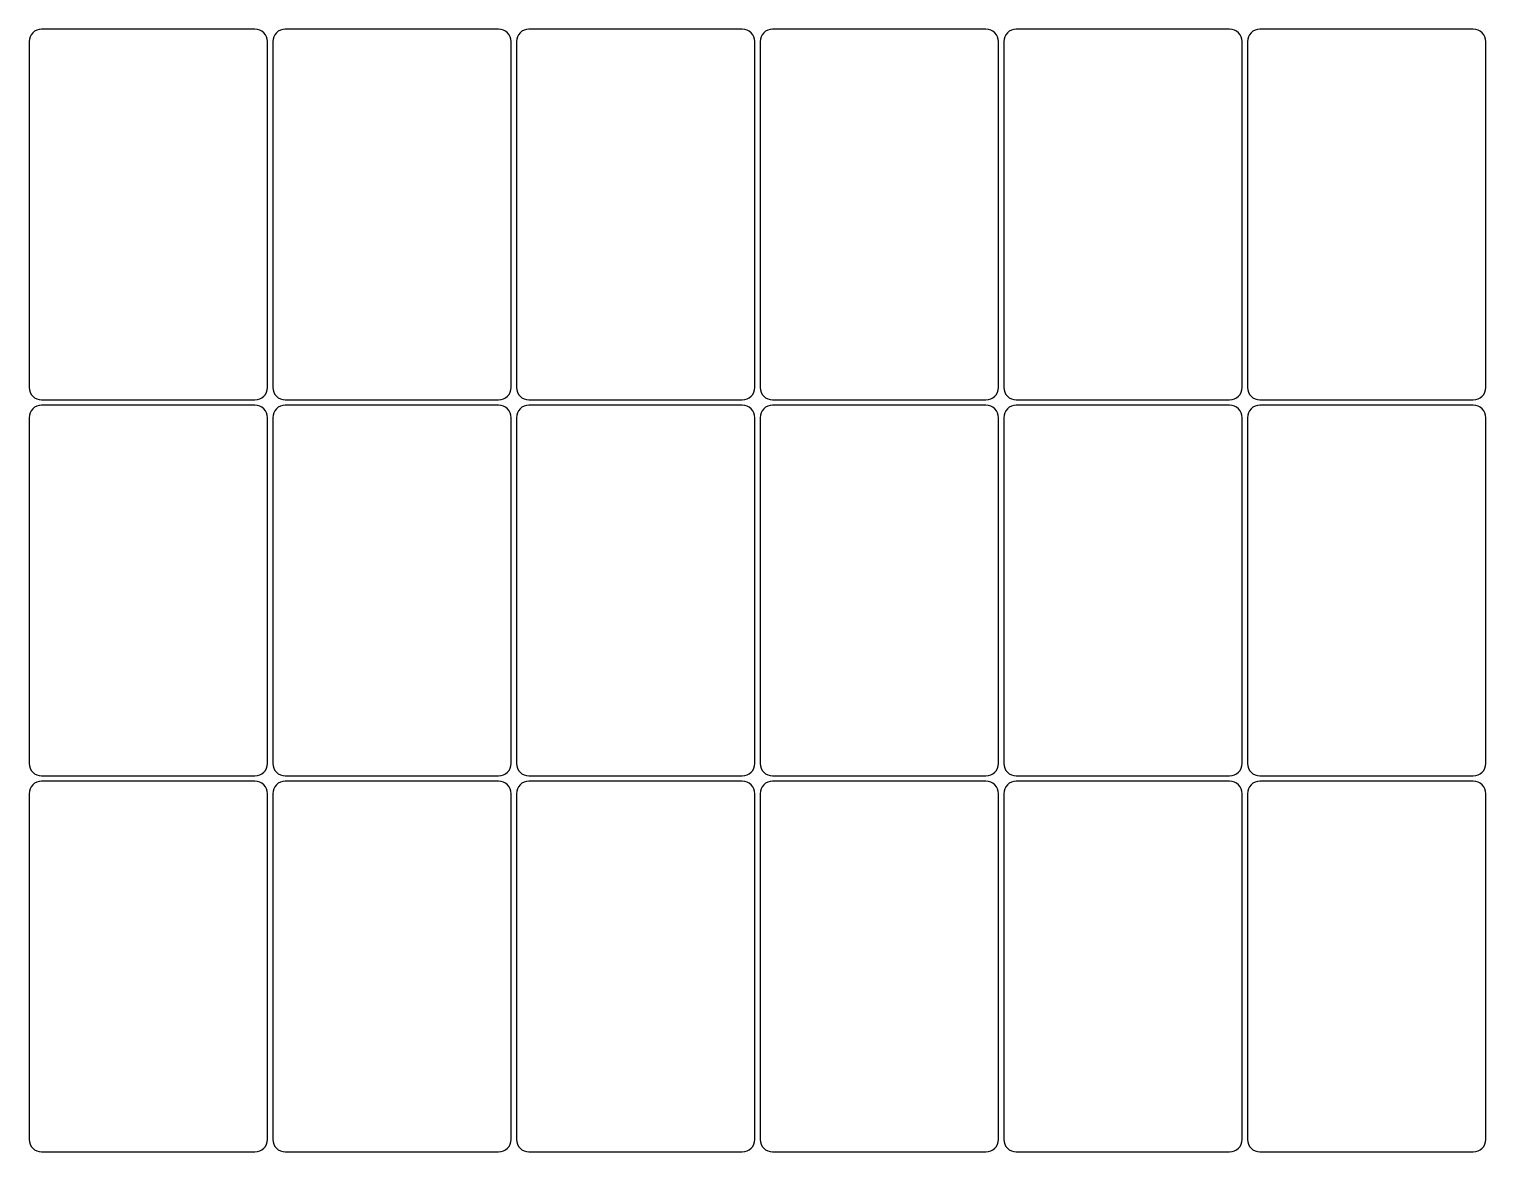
# Model space of a CAD drawing. Header units: inches. Extents: x 1.4 to 15.1, y -11.1 to -0.5.
import ezdxf

# ---------------------------------------------------------------- set-up
doc = ezdxf.new("R2010")
doc.units = ezdxf.units.IN

msp = doc.modelspace()

# ---------------------------------------------------------------- linework, layer by layer
for p, q in [((3.525, -0.547), (1.511, -0.547)), ((5.825, -0.547), (3.811, -0.547)), ((8.125, -0.547), (6.111, -0.547)), ((10.425, -0.547), (8.411, -0.547)), ((12.725, -0.547), (10.711, -0.547)), ((15.025, -0.547), (13.011, -0.547)), ((1.393, -0.665), (1.393, -3.929)), ((3.643, -3.929), (3.643, -0.665)), ((3.693, -0.665), (3.693, -3.929)), ((5.943, -3.929), (5.943, -0.665)), ((5.993, -0.665), (5.993, -3.929)), ((8.243, -3.929), (8.243, -0.665)), ((8.293, -0.665), (8.293, -3.929)), ((10.543, -3.929), (10.543, -0.665)), ((10.593, -0.665), (10.593, -3.929)), ((12.843, -3.929), (12.843, -0.665)), ((12.893, -0.665), (12.893, -3.929)), ((15.143, -3.929), (15.143, -0.665)), ((1.511, -4.047), (3.525, -4.047)), ((3.525, -4.097), (1.511, -4.097)), ((3.811, -4.047), (5.825, -4.047)), ((5.825, -4.097), (3.811, -4.097)), ((6.111, -4.047), (8.125, -4.047)), ((8.125, -4.097), (6.111, -4.097)), ((8.411, -4.047), (10.425, -4.047)), ((10.425, -4.097), (8.411, -4.097)), ((10.711, -4.047), (12.725, -4.047)), ((12.725, -4.097), (10.711, -4.097)), ((13.011, -4.047), (15.025, -4.047)), ((15.025, -4.097), (13.011, -4.097)), ((1.393, -4.215), (1.393, -7.479)), ((3.643, -7.479), (3.643, -4.215)), ((3.693, -4.215), (3.693, -7.479)), ((5.943, -7.479), (5.943, -4.215)), ((5.993, -4.215), (5.993, -7.479)), ((8.243, -7.479), (8.243, -4.215)), ((8.293, -4.215), (8.293, -7.479)), ((10.543, -7.479), (10.543, -4.215)), ((10.593, -4.215), (10.593, -7.479)), ((12.843, -7.479), (12.843, -4.215)), ((12.893, -4.215), (12.893, -7.479)), ((15.143, -7.479), (15.143, -4.215)), ((1.511, -7.597), (3.525, -7.597)), ((3.525, -7.647), (1.511, -7.647)), ((3.811, -7.597), (5.825, -7.597)), ((5.825, -7.647), (3.811, -7.647)), ((6.111, -7.597), (8.125, -7.597)), ((8.125, -7.647), (6.111, -7.647)), ((8.411, -7.597), (10.425, -7.597)), ((10.425, -7.647), (8.411, -7.647)), ((10.711, -7.597), (12.725, -7.597)), ((12.725, -7.647), (10.711, -7.647)), ((13.011, -7.597), (15.025, -7.597)), ((15.025, -7.647), (13.011, -7.647)), ((1.393, -7.765), (1.393, -11.029)), ((3.643, -11.029), (3.643, -7.765)), ((3.693, -7.765), (3.693, -11.029)), ((5.943, -11.029), (5.943, -7.765)), ((5.993, -7.765), (5.993, -11.029)), ((8.243, -11.029), (8.243, -7.765)), ((8.293, -7.765), (8.293, -11.029)), ((10.543, -11.029), (10.543, -7.765)), ((10.593, -7.765), (10.593, -11.029)), ((12.843, -11.029), (12.843, -7.765)), ((12.893, -7.765), (12.893, -11.029)), ((15.143, -11.029), (15.143, -7.765)), ((1.511, -11.147), (3.525, -11.147)), ((3.811, -11.147), (5.825, -11.147)), ((6.111, -11.147), (8.125, -11.147)), ((8.411, -11.147), (10.425, -11.147)), ((10.711, -11.147), (12.725, -11.147)), ((13.011, -11.147), (15.025, -11.147))]:
    msp.add_line(p, q)
for centre, start, end in [((1.511, -0.665), 90, 180), ((3.525, -0.665), 0, 90), ((3.811, -0.665), 90, 180), ((5.825, -0.665), 0, 90), ((6.111, -0.665), 90, 180), ((8.125, -0.665), 0, 90), ((8.411, -0.665), 90, 180), ((10.425, -0.665), 0, 90), ((10.711, -0.665), 90, 180), ((12.725, -0.665), 0, 90), ((13.011, -0.665), 90, 180), ((15.025, -0.665), 0, 90), ((1.511, -3.929), 180, 270), ((3.525, -3.929), 270, 360), ((3.811, -3.929), 180, 270), ((5.825, -3.929), 270, 360), ((6.111, -3.929), 180, 270), ((8.125, -3.929), 270, 360), ((8.411, -3.929), 180, 270), ((10.425, -3.929), 270, 360), ((10.711, -3.929), 180, 270), ((12.725, -3.929), 270, 360), ((13.011, -3.929), 180, 270), ((15.025, -3.929), 270, 360), ((1.511, -4.215), 90, 180), ((3.525, -4.215), 0, 90), ((3.811, -4.215), 90, 180), ((5.825, -4.215), 0, 90), ((6.111, -4.215), 90, 180), ((8.125, -4.215), 0, 90), ((8.411, -4.215), 90, 180), ((10.425, -4.215), 0, 90), ((10.711, -4.215), 90, 180), ((12.725, -4.215), 0, 90), ((13.011, -4.215), 90, 180), ((15.025, -4.215), 0, 90), ((1.511, -7.479), 180, 270), ((3.525, -7.479), 270, 360), ((3.811, -7.479), 180, 270), ((5.825, -7.479), 270, 360), ((6.111, -7.479), 180, 270), ((8.125, -7.479), 270, 360), ((8.411, -7.479), 180, 270), ((10.425, -7.479), 270, 360), ((10.711, -7.479), 180, 270), ((12.725, -7.479), 270, 360), ((13.011, -7.479), 180, 270), ((15.025, -7.479), 270, 360), ((1.511, -7.765), 90, 180), ((3.525, -7.765), 0, 90), ((3.811, -7.765), 90, 180), ((5.825, -7.765), 0, 90), ((6.111, -7.765), 90, 180), ((8.125, -7.765), 0, 90), ((8.411, -7.765), 90, 180), ((10.425, -7.765), 0, 90), ((10.711, -7.765), 90, 180), ((12.725, -7.765), 0, 90), ((13.011, -7.765), 90, 180), ((15.025, -7.765), 0, 90), ((1.511, -11.029), 180, 270), ((3.525, -11.029), 270, 360), ((3.811, -11.029), 180, 270), ((5.825, -11.029), 270, 360), ((6.111, -11.029), 180, 270), ((8.125, -11.029), 270, 360), ((8.411, -11.029), 180, 270), ((10.425, -11.029), 270, 360), ((10.711, -11.029), 180, 270), ((12.725, -11.029), 270, 360), ((13.011, -11.029), 180, 270), ((15.025, -11.029), 270, 360)]:
    msp.add_arc(centre, 0.118, start, end)

doc.saveas('drawing.dxf')
